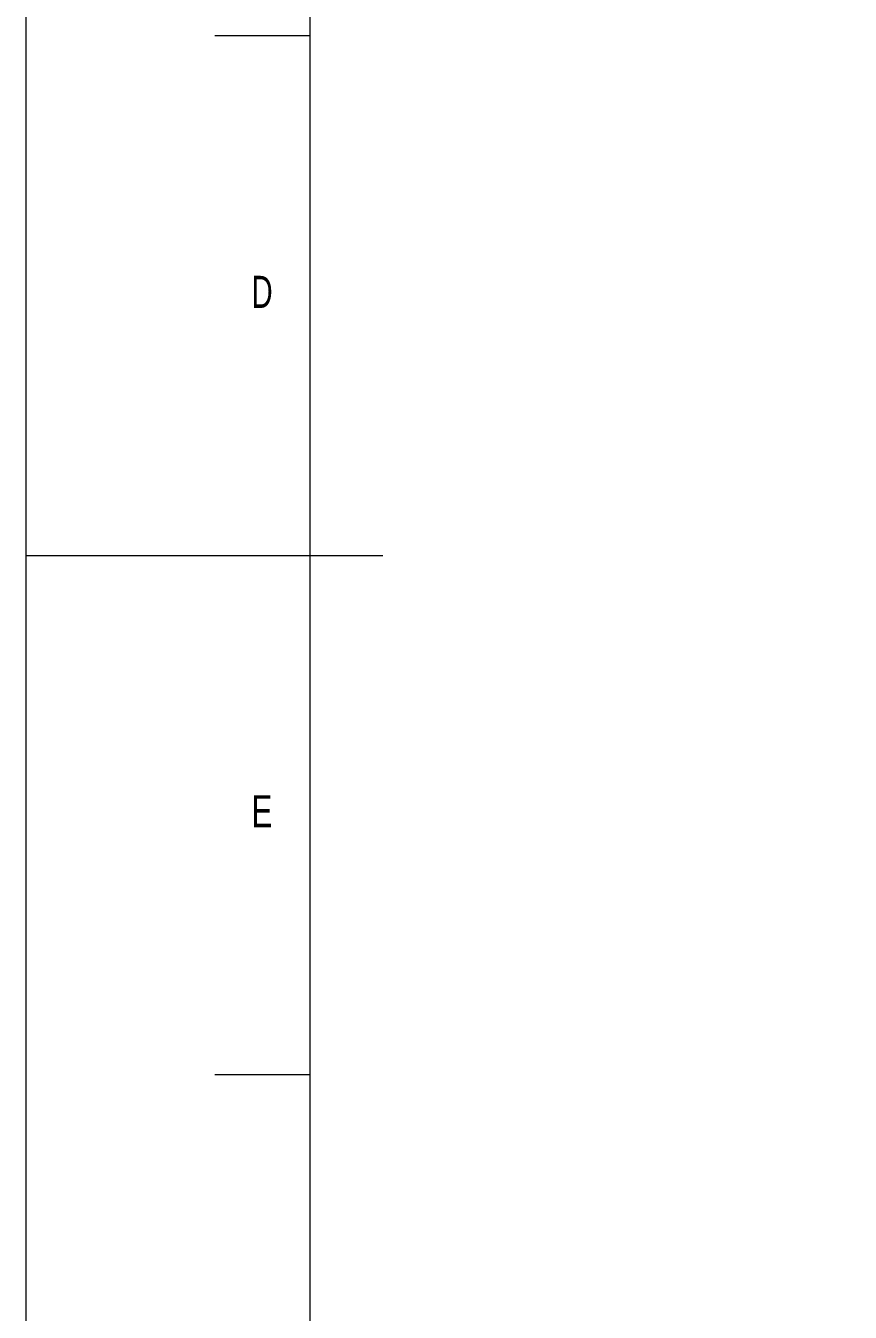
# Model space of a CAD drawing. Units: millimetres at full size. Extents: x -24503 to 24503, y -7436 to 7436.
# Drawn here: x 2767 to 4125, y 2588 to 4705 of the extents above; entities that cross this region are included whole.
import ezdxf
from ezdxf.enums import TextEntityAlignment as Align

# ---------------------------------------------------------------- set-up
doc = ezdxf.new("R2010")
doc.units = ezdxf.units.MM
doc.header["$LTSCALE"] = 4.8
doc.layers.add('1-1_Defpoints', color=134, linetype='Continuous', lineweight=9)
doc.layers.add('1-2_99_図枠', color=134, linetype='Continuous', lineweight=9)
doc.styles.add('ＭＳ Ｐゴシック', font='')
doc.styles.get('ＭＳ Ｐゴシック').set_extended_font_data('MS PGothic')

msp = doc.modelspace()

# ---------------------------------------------------------------- linework, layer by layer
at = {"layer": '1-1_Defpoints'}
msp.add_lwpolyline([(2767.39, 415.766), (12435.079, 415.766), (12435.079, 7251.506), (2767.39, 7251.506)], close=True, dxfattribs=at)
at = {"layer": '1-2_99_図枠'}
for p, q in [((3234.957, 4687.842), (3078.941, 4687.842)), ((2767.39, 3833.287), (3354.969, 3833.287)), ((3234.957, 2978.732), (3078.941, 2978.732))]:
    msp.add_line(p, q, dxfattribs=at)
msp.add_lwpolyline([(3234.957, 571.084), (12279.064, 571.084), (12279.064, 7095.49), (3234.957, 7095.49)], close=True, dxfattribs=at)

# ---------------------------------------------------------------- texts
at = {"layer": '1-2_99_図枠', "style": 'ＭＳ Ｐゴシック'}
for s, width, p in [('D', 0.7, (3138.947, 4224.561)), ('E', 0.75, (3138.947, 3370.006))]:
    msp.add_text(s, height=52.79, dxfattribs=dict(at, width=width)).set_placement(p, align=Align.BOTTOM_LEFT)

doc.saveas('drawing.dxf')
